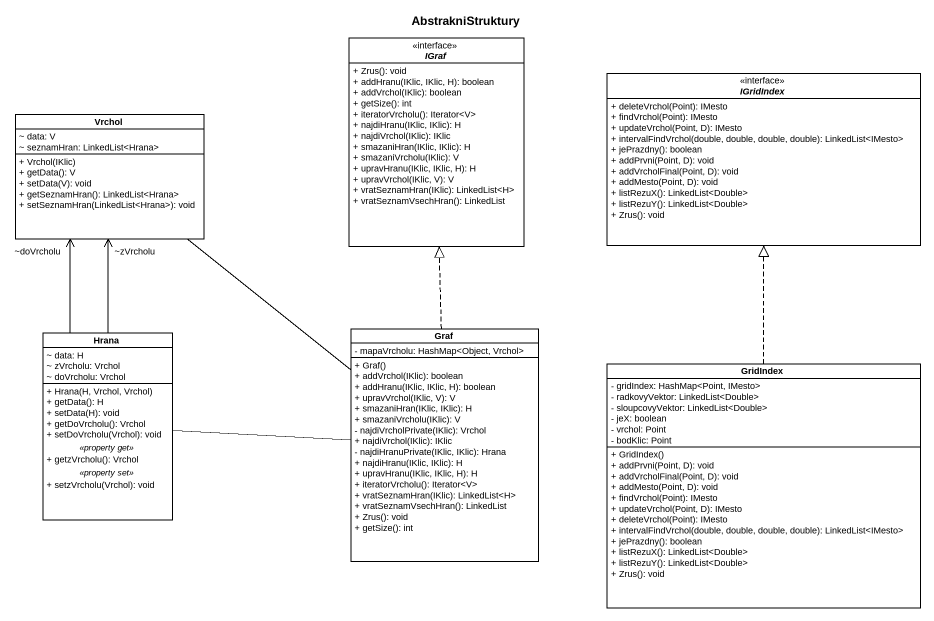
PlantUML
@startuml
title AbstrakniStruktury
hide circle
hide empty members
skinparam classAttributeIconSize 0
interface IGraf <<interface>> {
  + Zrus(): void
  + addHranu(IKlic, IKlic, H): boolean
  + addVrchol(IKlic): boolean
  + getSize(): int
  + iteratorVrcholu(): Iterator<V>
  + najdiHranu(IKlic, IKlic): H
  + najdiVrchol(IKlic): IKlic
  + smazaniHran(IKlic, IKlic): H
  + smazaniVrcholu(IKlic): V
  + upravHranu(IKlic, IKlic, H): H
  + upravVrchol(IKlic, V): V
  + vratSeznamHran(IKlic): LinkedList<H>
  + vratSeznamVsechHran(): LinkedList
}
interface IGridIndex <<interface>> {
  + deleteVrchol(Point): IMesto
  + findVrchol(Point): IMesto
  + updateVrchol(Point, D): IMesto
  + intervalFindVrchol(double, double, double, double): LinkedList<IMesto>
  + jePrazdny(): boolean
  + addPrvni(Point, D): void
  + addVrcholFinal(Point, D): void
  + addMesto(Point, D): void
  + listRezuX(): LinkedList<Double>
  + listRezuY(): LinkedList<Double>
  + Zrus(): void
}
class Vrchol {
  ~ data: V
  ~ seznamHran: LinkedList<Hrana>
  + Vrchol(IKlic)
  + getData(): V
  + setData(V): void
  + getSeznamHran(): LinkedList<Hrana>
  + setSeznamHran(LinkedList<Hrana>): void
}
class Hrana {
  ~ data: H
  ~ zVrcholu: Vrchol
  ~ doVrcholu: Vrchol
  --
  + Hrana(H, Vrchol, Vrchol)
  + getData(): H
  + setData(H): void
  + getDoVrcholu(): Vrchol
  + setDoVrcholu(Vrchol): void
  .. <<property get>> ..
  + getzVrcholu(): Vrchol
  .. <<property set>> ..
  + setzVrcholu(Vrchol): void
}
class Graf {
  - mapaVrcholu: HashMap<Object, Vrchol>
  + Graf()
  + addVrchol(IKlic): boolean
  + addHranu(IKlic, IKlic, H): boolean
  + upravVrchol(IKlic, V): V
  + smazaniHran(IKlic, IKlic): H
  + smazaniVrcholu(IKlic): V
  - najdiVrcholPrivate(IKlic): Vrchol
  + najdiVrchol(IKlic): IKlic
  - najdiHranuPrivate(IKlic, IKlic): Hrana
  + najdiHranu(IKlic, IKlic): H
  + upravHranu(IKlic, IKlic, H): H
  + iteratorVrcholu(): Iterator<V>
  + vratSeznamHran(IKlic): LinkedList<H>
  + vratSeznamVsechHran(): LinkedList
  + Zrus(): void
  + getSize(): int
}
class GridIndex {
  - gridIndex: HashMap<Point, IMesto>
  - radkovyVektor: LinkedList<Double>
  - sloupcovyVektor: LinkedList<Double>
  - jeX: boolean
  - vrchol: Point
  - bodKlic: Point
  + GridIndex()
  + addPrvni(Point, D): void
  + addVrcholFinal(Point, D): void
  + addMesto(Point, D): void
  + findVrchol(Point): IMesto
  + updateVrchol(Point, D): IMesto
  + deleteVrchol(Point): IMesto
  + intervalFindVrchol(double, double, double, double): LinkedList<IMesto>
  + jePrazdny(): boolean
  + listRezuX(): LinkedList<Double>
  + listRezuY(): LinkedList<Double>
  + Zrus(): void
}
Vrchol -- Graf
Hrana -up-> "~doVrcholu" Vrchol
Hrana -up-> "~zVrcholu" Vrchol
Hrana -right- Graf
Graf .up.|> IGraf
GridIndex .up.|> IGridIndex
@enduml
